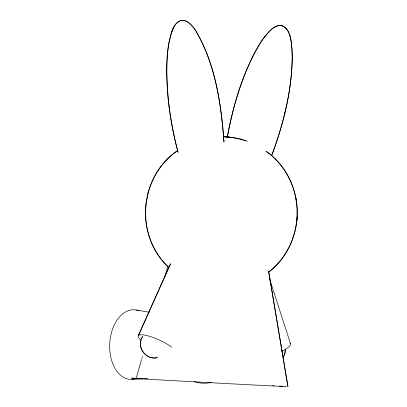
<?xml version="1.0" encoding="UTF-8"?>
<svg xmlns="http://www.w3.org/2000/svg" width="407" height="407" viewBox="0 0 407 407"><rect width="100%" height="100%" fill="white"/><g stroke="black" fill="none" stroke-linecap="round" stroke-linejoin="round"><path stroke-width="0.61" d="M285.282 349.313L284.88 353.505L283.287 357.285M268.254 272.436C307.234 243.651 306.593 179.355 266.504 151.552M145.391 212.251L145.798 204.797M285.317 350.106L284.875 353.469L283.318 357.214M296.932 220.538C299.903 194.078 287.673 166.595 265.949 151.17M297.217 216.809C296.037 238.278 285.393 259.066 268.371 272.268M145.798 204.807L147.772 193.793M227.304 137.174C231.425 113.929 237.912 91.076 246.922 69.251C253.169 55.159 259.752 40.522 271.077 29.711C274.252 26.969 278.856 24.033 283.17 26.048C292.908 32.626 291.422 47.09 292.318 57.382C291.651 91.127 283.46 124.42 271.566 155.881M227.203 137.607C233.715 103.154 243.661 68.391 263.1 38.853C267.664 33.455 274.247 23.184 282.855 25.941M140.746 341.158C138.466 350.437 147.746 359.9 157.092 357.687M271.581 155.805C284.188 121.785 293.355 85.592 292.058 49.079C290.842 41.402 290.812 28.632 281.72 25.59M229.278 126.831L229.36 126.47M231.145 118.468L231.232 118.101M284.763 113.222L284.849 112.856M286.635 104.853L286.721 104.492M223.977 141.707C221.189 103.51 215.278 63.792 195.538 30.332C192.257 26.007 187.261 19.007 180.784 20.569C171.561 24.003 170.665 36.508 168.584 44.663C163.904 80.555 168.976 117.13 177.956 151.969M147.766 193.803C152.177 176.526 162.861 160.928 177.467 150.682M136.228 378.347L141.56 359.406M141.895 358.252L142.399 356.481M164.494 278.154L167.943 265.934M141.305 339.173L142.491 336.706M173.697 27.254L171.342 32.962M138.294 335.765L170.487 263.838M138.314 335.724L170.513 263.792M142.592 336.543C135.75 346.301 145.96 360.806 157.458 357.595M176.984 151.007C139.377 176.409 134.707 236.024 168.137 266.794M180.566 20.645C177.106 21.439 175.071 24.964 173.433 27.778C164.392 49.954 166.595 74.781 168.193 98.128L168.233 98.519M180.342 20.691C186.579 18.87 191.539 24.995 194.872 29.35C215.379 62.983 221.082 103.464 223.957 142.114M132.641 379.375L145.874 378.708M183.135 20.381L181.756 20.401M223.636 136.783L229.217 137.093M223.662 136.742L229.222 137.093L236.599 138.227M232.392 137.49L225.514 136.798L232.392 137.49L240.054 139.021L245.92 140.812M136.431 310.068L149.262 312.245M240.227 139.062L243.824 140.084M236.594 138.227L240.237 139.067M150.31 357.315L150.972 357.504M244.398 140.278L247.359 141.27M168.239 266.961C153.622 252.818 145.218 232.575 145.391 212.245M269.587 278.978L290.517 343.727M178.139 152.523C173.214 134.737 170.055 116.483 168.193 98.128M295.96 198.265L296.581 201.943M268.661 271.438L287.942 386.635L268.676 271.555M221.861 117.801L221.901 118.193M222.807 126.312L222.853 126.704M169.139 106.639L169.185 107.031M194.373 381.583A34.875 32.86 -86.2 0 0 202.696 383.185A34.875 32.86 -86.2 0 0 211.594 382.371M133.847 379.207A34.875 22.614 -86.7 0 1 109.809 342.389A34.875 22.614 -86.7 0 1 138.985 310.821M285.658 386.441A75.982 0.3 3.1 0 1 207.087 382.519A75.982 0.3 3.1 0 1 141.565 378.52M145.355 378.698A75.982 0.3 3.1 0 1 148.092 378.825M272.782 385.627A75.982 0.3 3.1 0 1 274.038 385.704M279.446 386.034A75.982 0.3 3.1 0 1 282.794 386.248M289.845 342.999A20.197 4.92 -17.9 0 1 281.71 351.241M141.31 340.547A20.197 4.772 24.1 0 1 146.072 335.378A20.197 4.772 24.1 0 1 171.688 347.283"/></g></svg>
